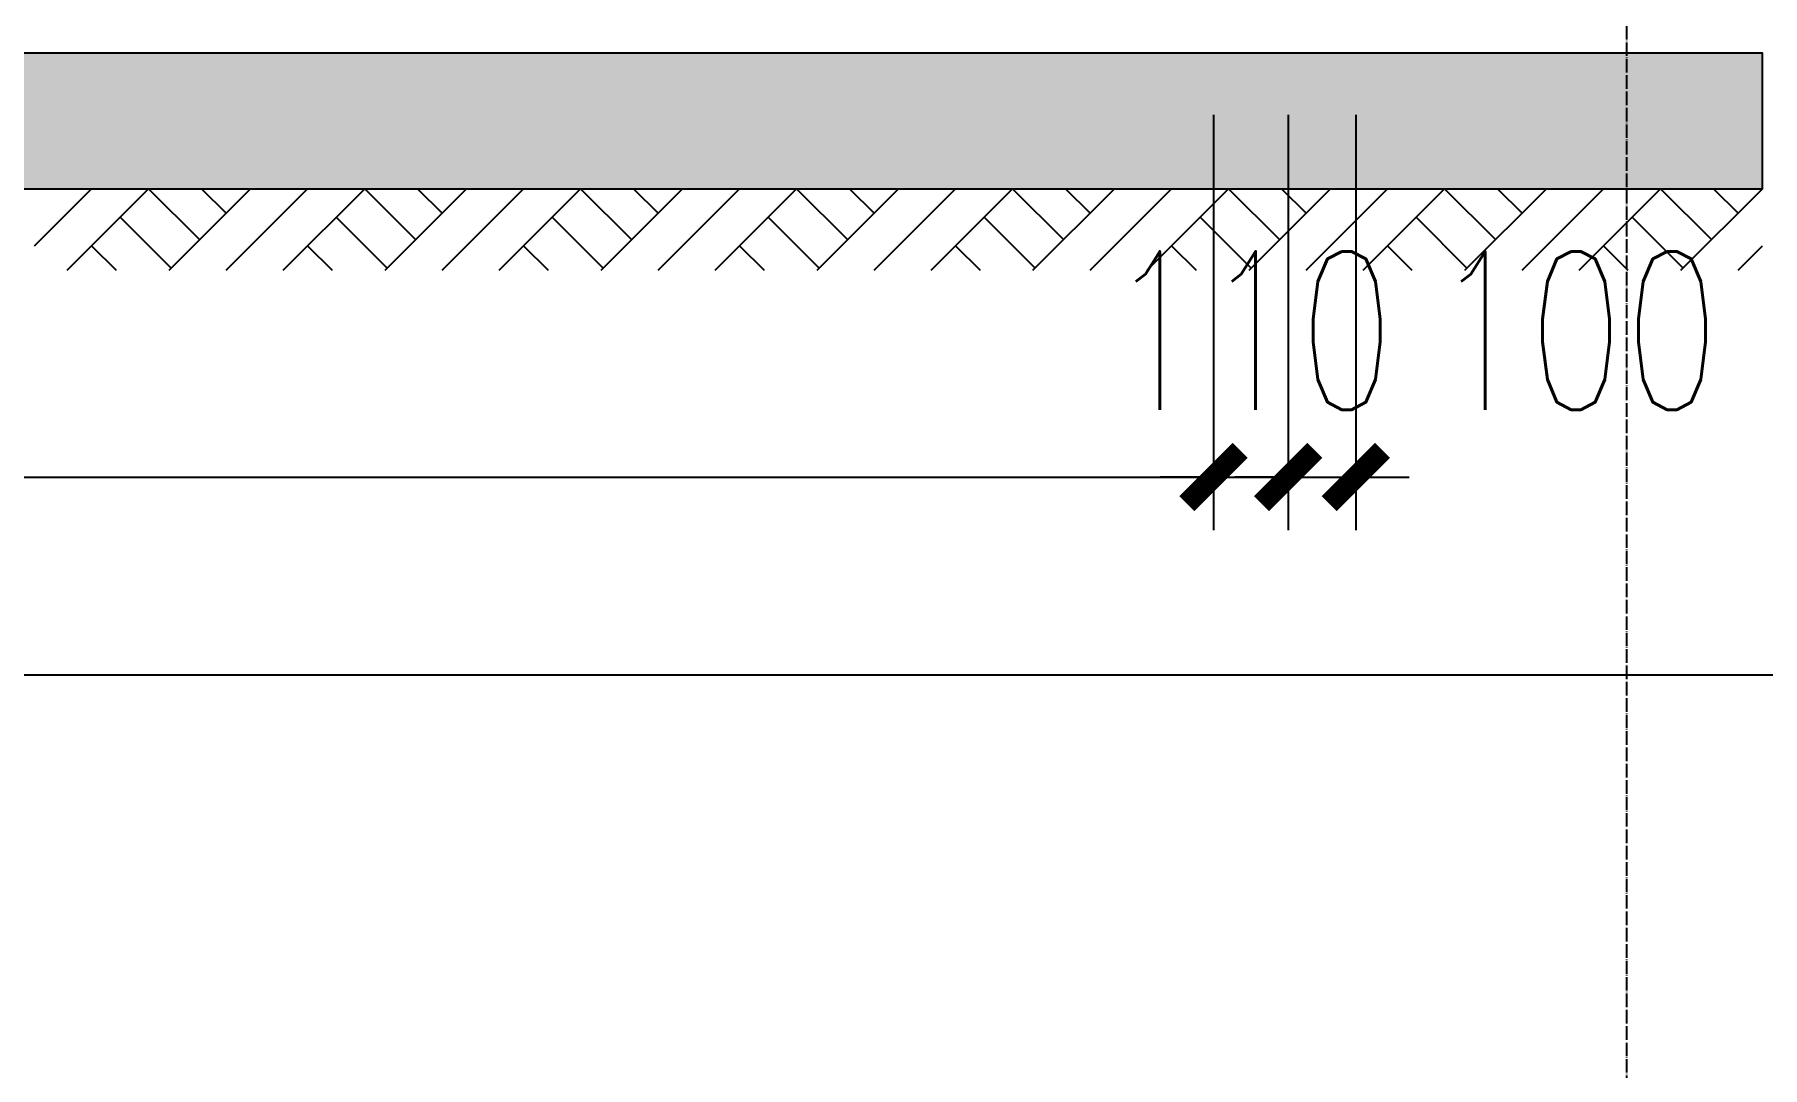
# Model space of a CAD drawing. Extents: x -1899985 to 1774885, y 556286 to 2175695.
# Drawn here: x -1656860 to -1654310, y 566711 to 568235 of the extents above; entities that cross this region are included whole.
import ezdxf

# ---------------------------------------------------------------- set-up
doc = ezdxf.new("R2010")
doc.units = 0
doc.header["$LTSCALE"] = 10
doc.header["$MEASUREMENT"] = 0
doc.linetypes.add('20剖面图$0$DOTE', pattern=[2.42, 2, -0.2, 0.02, -0.2])
doc.layers.get('Defpoints').update_dxf_attribs({"color": 210})
for name, color, linetype in [('20剖面图$0$A-AXIS-DOTE', 14, '20剖面图$0$DOTE'), ('20剖面图$0$A-AXIS-SYMB', 3, 'Continuous'), ('20剖面图$0$A-HATCH-1', 252, 'Continuous'), ('20剖面图$0$A-LIN-V', 9, 'Continuous'), ('20剖面图$0$AS-COLN', 6, 'Continuous'), ('20剖面图$0$建-尺寸', 3, 'Continuous'), ('A-LIN-V', 9, 'Continuous')]:
    doc.layers.add(name, color=color, linetype=linetype)
doc.styles.add('20剖面图$0$A-DIM_T3', font='SIMPLEX', dxfattribs={"width": 0.705882, "bigfont": 'GBCBIG'})
doc.dimstyles.new('20剖面图$0$A-DIM&&79', dxfattribs={"dimtxt": 233.773377, "dimasz": 78.579286, "dimexe": 78.579286, "dimexo": 78.579286, "dimgap": 99.206349, "dimtad": 1, "dimdec": 0, "dimzin": 0, "dimdsep": 46, "dimtxsty": '20剖面图$0$A-DIM_T3', "dimblk": '20剖面图$0$_ArchTick', "dimcen": 0.09, "dimclrt": 7, "dimazin": 2, "dimtfac": 1, "dimtdec": 0, "dimtix": 1, "dimtmove": 2, "dimatfit": 3, "dimfxl": 1, "dimtolj": 1, "dimtzin": 0, "dimarcsym": 0})

# ---------------------------------------------------------------- blocks, each defined once
blk = doc.blocks.new('20剖面图$0$_ArchTick')
at = {"color": 0, "linetype": 'ByBlock', "const_width": 0.4}
blk.add_lwpolyline([(-0.5, -0.5), (0.5, 0.5)], dxfattribs=at)
blk = doc.blocks.new('*D569')
at = {"layer": '20剖面图$0$建-尺寸', "color": 0, "lineweight": -2, "transparency": 16777216}
for p, q in [((-1636415, 568151.4), (-1636415, 567538.5)), ((-1627135, 568151.4), (-1627135, 567538.5)), ((-1636415, 567617.1), (-1627135, 567617.1))]:
    blk.add_line(p, q, dxfattribs=at)
at = {"layer": 'Defpoints', "color": 0, "transparency": 16777216}
for p in [(-1636415, 568230), (-1627135, 568230), (-1627135, 567617.1)]:
    blk.add_point(p, dxfattribs=at)
at = {"layer": '20剖面图$0$建-尺寸', "color": 0, "lineweight": -2, "transparency": 16777216, "xscale": 78.57928649080975, "yscale": 78.57928649080975, "zscale": 78.57928649080975, "rotation": 180}
blk.add_blockref('20剖面图$0$_ArchTick', (-1636415, 567617.1), dxfattribs=at)
at = {"layer": '20剖面图$0$建-尺寸', "color": 0, "lineweight": -2, "transparency": 16777216, "xscale": 78.57928649080975, "yscale": 78.57928649080975, "zscale": 78.57928649080975}
blk.add_blockref('20剖面图$0$_ArchTick', (-1627135, 567617.1), dxfattribs=at)
at = {"layer": '20剖面图$0$建-尺寸', "color": 7, "transparency": 16777216, "insert": (-1631775, 567833.2), "char_height": 233.77, "attachment_point": 5, "style": '20剖面图$0$A-DIM_T3'}
blk.add_mtext('\\A1;9280', dxfattribs=at)
blk = doc.blocks.new('*D570')
at = {"layer": '20剖面图$0$建-尺寸', "color": 0, "lineweight": -2, "transparency": 16777216}
for p, q in [((-1627135, 568151.4), (-1627135, 567538.5)), ((-1627025, 568151.4), (-1627025, 567538.5)), ((-1627135, 567617.1), (-1627213.6, 567617.1)), ((-1627135, 567617.1), (-1627025, 567617.1)), ((-1627025, 567617.1), (-1626946.4, 567617.1))]:
    blk.add_line(p, q, dxfattribs=at)
at = {"layer": 'Defpoints', "color": 0, "transparency": 16777216}
for p in [(-1627135, 568230), (-1627025, 568230), (-1627025, 567617.1)]:
    blk.add_point(p, dxfattribs=at)
at = {"layer": '20剖面图$0$建-尺寸', "color": 0, "lineweight": -2, "transparency": 16777216, "xscale": 78.57928649080975, "yscale": 78.57928649080975, "zscale": 78.57928649080975}
blk.add_blockref('20剖面图$0$_ArchTick', (-1627135, 567617.1), dxfattribs=at)
at = {"layer": '20剖面图$0$建-尺寸', "color": 0, "lineweight": -2, "transparency": 16777216, "xscale": 78.57928649080975, "yscale": 78.57928649080975, "zscale": 78.57928649080975, "rotation": 180}
blk.add_blockref('20剖面图$0$_ArchTick', (-1627025, 567617.1), dxfattribs=at)
at = {"layer": '20剖面图$0$建-尺寸', "color": 7, "transparency": 16777216, "insert": (-1627080, 567833.2), "char_height": 233.77, "attachment_point": 5, "style": '20剖面图$0$A-DIM_T3'}
blk.add_mtext('\\A1;110', dxfattribs=at)
blk = doc.blocks.new('*D571')
at = {"layer": '20剖面图$0$建-尺寸', "color": 0, "lineweight": -2, "transparency": 16777216}
for p, q in [((-1627025, 568151.4), (-1627025, 567538.5)), ((-1626925, 568151.4), (-1626925, 567538.5)), ((-1627025, 567617.1), (-1627103.6, 567617.1)), ((-1627025, 567617.1), (-1626925, 567617.1)), ((-1626925, 567617.1), (-1626846.4, 567617.1))]:
    blk.add_line(p, q, dxfattribs=at)
at = {"layer": 'Defpoints', "color": 0, "transparency": 16777216}
for p in [(-1627025, 568230), (-1626925, 568230), (-1626925, 567617.1)]:
    blk.add_point(p, dxfattribs=at)
at = {"layer": '20剖面图$0$建-尺寸', "color": 0, "lineweight": -2, "transparency": 16777216, "xscale": 78.57928649080975, "yscale": 78.57928649080975, "zscale": 78.57928649080975}
blk.add_blockref('20剖面图$0$_ArchTick', (-1627025, 567617.1), dxfattribs=at)
at = {"layer": '20剖面图$0$建-尺寸', "color": 0, "lineweight": -2, "transparency": 16777216, "xscale": 78.57928649080975, "yscale": 78.57928649080975, "zscale": 78.57928649080975, "rotation": 180}
blk.add_blockref('20剖面图$0$_ArchTick', (-1626925, 567617.1), dxfattribs=at)
at = {"layer": '20剖面图$0$建-尺寸', "color": 7, "transparency": 16777216, "insert": (-1626600, 567833.2), "char_height": 233.77, "attachment_point": 5, "style": '20剖面图$0$A-DIM_T3'}
blk.add_mtext('\\A1;100', dxfattribs=at)
blk = doc.blocks.new('20剖面图$0$$LinePat$素土夯实')
at = {"color": 0}
for p, q in [((0, -210), (210, 0)), ((120, -300), (420, 0)), ((420, 0), (607.5, -187.5)), ((495, -300), (795, 0)), ((615, 0), (705, -90)), ((315, -105), (502.5, -292.5)), ((210, -210), (300, -300)), ((705, -300), (795, -210))]:
    blk.add_line(p, q, dxfattribs=at)
blk = doc.blocks.new('20剖面图$0$5555rrrrrrrrrrr')
at = {"layer": '20剖面图$0$建-尺寸'}
for p1, p2, picture, middle in [((-1636415, 568230), (-1627135, 568230), '*D569', (-1631775, 567833.2)), ((-1627135, 568230), (-1627025, 568230), '*D570', (-1627080, 567833.2))]:
    dim = blk.add_aligned_dim(p1=p1, p2=p2, distance=-612.9, dimstyle='20剖面图$0$A-DIM&&79', dxfattribs=at)
    dim.commit()
    dim.dimension.update_dxf_attribs({"geometry": picture, "text_midpoint": middle})
dim = blk.add_linear_dim(base=(-1626925, 567617.1), p1=(-1627025, 568230), p2=(-1626925, 568230), angle=0, dimstyle='20剖面图$0$A-DIM&&79', dxfattribs=at)
dim.commit()
dim.dimension.update_dxf_attribs({"geometry": '*D571', "text_midpoint": (-1626600, 567833.2), "dimtype": 161})
blk = doc.blocks.new('20剖面图')
at = {"layer": '20剖面图$0$A-HATCH-1'}
h = blk.add_hatch(dxfattribs=at)
h.set_pattern_fill('混凝土', color=256, scale=50)
h.set_pattern_definition([(50, (0, 50), (358.63009, -31.376067), [37.5, -412.5]), (355, (0, 50), (-69.37567, 376.09607), [30, -330]), (100.4514, (29.9, 47.4), (289.25469, 344.71977), [31.870095, -350.571056]), (46.1842, (0, 150), (533.62052, -82.75951), [56.25, -618.75]), (96.6356, (44.47, 143.1), (467.33135, 487.05894), [47.80514, -525.8565]), (351.1842, (0, 150), (467.33097, 487.0593), [45, -495]), (21, (50, 125), (298.453526, -201.309445), [37.5, -412.5]), (326, (50, 125), (121.657666, 362.57502), [30, -330]), (71.4514, (74.87, 108.22), (420.111314, 161.26525), [31.870095, -350.571056]), (37.5, (0, 50), (6.079928, 166.446927), [0, -326, 0, -335, 0, -331.25]), (7.5, (0, 50), (131.534769, 197.205856), [0, -191, 0, -318.5, 0, -126.25]), (327.5, (-111.5, 50), (266.911218, -11.277436), [0, -125, 0, -390, 0, -517.5]), (317.5, (-161.5, 50), (291.593085, 50.05249), [0, -162.5, 0, -259, 0, -367.5])])
h.paths.add_polyline_path([(-1669310.4, 568007.5), (-1654310.4, 568007.5), (-1654310.4, 568207.5), (-1669310.4, 568207.5)])
at = {"layer": '20剖面图$0$A-AXIS-DOTE'}
blk.add_line((-1654510.4, 562443.9), (-1654510.4, 586495.8), dxfattribs=at)
at = {"layer": '20剖面图$0$A-AXIS-SYMB'}
blk.add_lwpolyline([(-1780738.3, 567290), (-1717023.7, 567290), (-1717000.7, 567353), (-1716978.5, 567227), (-1716956.2, 567290), (-1653241.5, 567290)], dxfattribs=at)
at = {"layer": '20剖面图$0$AS-COLN'}
blk.add_lwpolyline([(-1669610.4, 568007.5), (-1654310.4, 568007.5), (-1654310.4, 568207.5), (-1669610.4, 568207.5)], dxfattribs=at)
at = {"layer": '20剖面图$0$A-HATCH-1', "xscale": 0.4009433966184976, "yscale": 0.4, "zscale": 0.4, "rotation": 5.057074288614839e-11}
for p in [(-1656860.4, 568007.5), (-1656541.6, 568007.5), (-1656222.9, 568007.5), (-1655904.1, 568007.5), (-1655585.4, 568007.5), (-1655266.6, 568007.5), (-1654947.9, 568007.5), (-1654629.1, 568007.5)]:
    blk.add_blockref('20剖面图$0$$LinePat$素土夯实', p, dxfattribs=at)
at = {"layer": '20剖面图$0$A-LIN-V'}
blk.add_blockref('20剖面图$0$5555rrrrrrrrrrr', (-27985.4, -35), dxfattribs=at)

msp = doc.modelspace()

# ---------------------------------------------------------------- block references
at = {"layer": 'A-LIN-V'}
msp.add_blockref('20剖面图', (0, 0), dxfattribs=at)

doc.saveas('drawing.dxf')
